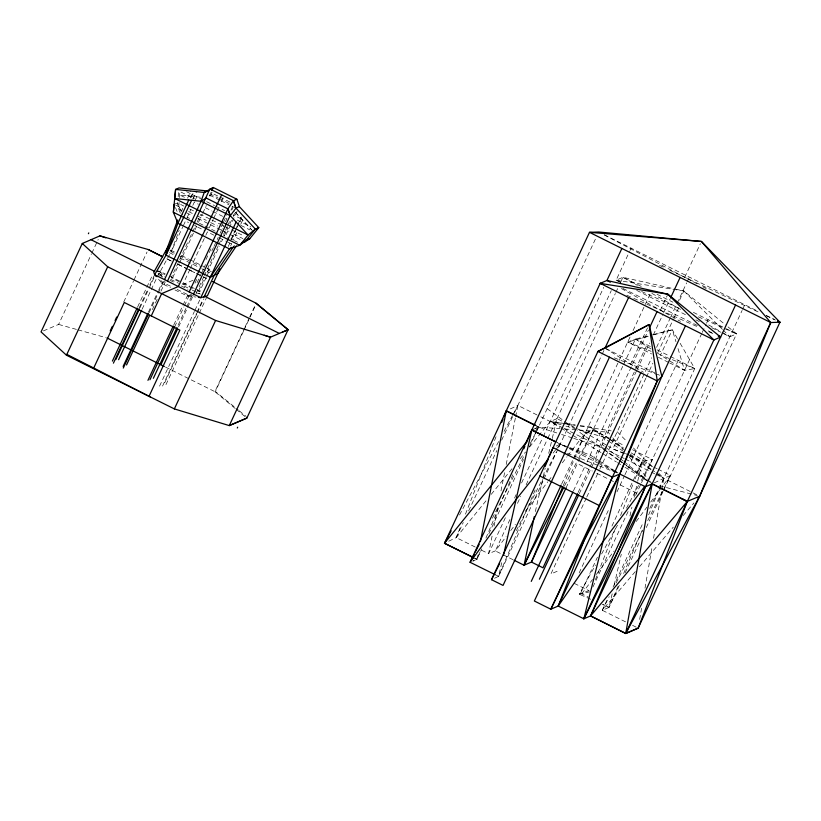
<?xml version="1.0" encoding="UTF-8"?>
<svg xmlns="http://www.w3.org/2000/svg" width="821" height="821" viewBox="0 0 821 821"><rect width="100%" height="100%" fill="white"/><g stroke="black" fill="none" stroke-linecap="round" stroke-linejoin="round"><path stroke-width="0.62" stroke-dasharray="4.11 3.08" d="M178.157 196.681L178.65 191.693M179.132 202.541L178.526 208.811L180.343 213.203M179.625 197.533L179.44 191.488M639.662 619.403L641.796 606.924M645.008 588.195L652.274 545.749M653.557 538.258L661.675 490.825M661.89 489.573L663.82 478.345L658.524 473.06M477.658 555.478L476.888 559.378L472.824 561.112L476.929 559.265L481.804 548.828M492.077 536.103L488.598 553.703L480.788 549.813M494.057 526.056L498.019 505.941M500.995 490.866L504.72 472.013M506.208 464.47L515.383 417.971M515.629 416.719L517.856 405.4L536.842 414.851M535.343 511.575L545.185 468.124M629.964 515.927L631.903 507.245M634.11 497.31L637.435 482.42M637.712 481.178L642.135 461.32L652.336 459.565L640.318 482.184M612.168 593.829L609.038 607.407L602.286 610.28L625.828 622M614.159 585.178L621.271 554.308M494.54 578.251L498.583 576.363L502.062 561.379M548.726 453.274L551.969 439.666M552.266 438.435L556.987 418.648L585.404 432.79L607.396 445.7M212.034 192.237L209.653 198.374M222.963 197.676L221.331 201.966M157.139 277.005L171.189 251.719L179.111 230.444M595.42 579.667L616.355 526.107M448.769 541.203L456.219 537.591L460.386 527.031M465.476 514.131L496.058 436.669M620.573 515.506L633.237 483.702M635.105 478.992L642.135 461.32L630.005 455.306M642.309 530.068L623.591 573.622M648.662 514.788L658.924 490.096M659.417 488.926L663.82 478.345L670.562 475.462L658.309 469.366M563.268 485.498L574.095 459.729M574.587 458.559L585.404 432.79L630.395 336.302M495.155 574.669L498.583 576.363L535.148 489.993M479.936 552.194L476.888 559.378L474.651 558.27M485.929 538.063L513.392 473.378M618.069 586.44L609.038 607.407L602.162 604.359M561.728 483.897L573.027 459.503M573.571 458.344L585.404 432.79L593.019 430.04L624.678 445.793M43.39 330.904L58.609 324.418L91.275 254.366M91.808 253.217L98.233 239.434M123.755 301.933L133.505 281.018M134.049 279.858L147.051 251.975M181.133 211.931L182.683 208.626L175.201 204.911M187.537 198.2L190.883 191.026M137.671 306.869L146.271 288.417M146.805 287.258L152.727 274.573M139.108 308.019L147.677 289.649M149.822 285.051L154.102 275.866M190.41 197.902L192.945 192.483M191.262 197.204L193.079 193.304M140.011 307.721L148.611 289.269M149.145 288.109L153.989 277.734M192.74 199.082L193.93 196.527M193.058 199.216L196.948 190.872M142.146 309.168L150.715 290.788M151.249 289.639L156.606 278.155M174.206 253.217L171.189 251.719L182.857 226.699M183.381 225.57L185.505 221.013L188.522 222.522M186.921 217.976L190.8 209.663M192.791 205.404L194.279 202.202L198.302 204.203M194.782 201.124L196.783 196.824M148.406 312.196L158.084 291.455M158.617 290.295L162.384 282.229L164.662 281.254M149.094 312.709L164.026 280.7M152.357 309.589L158.279 296.904M160.957 291.147L165.257 281.931M187.465 242.872L171.189 277.775L181.297 282.793M189.61 238.275L196.055 224.461M197.122 222.163L200.714 214.455L210.823 219.484M209.314 196.024L210.905 192.607L218.766 196.517M172.677 277.662L179.04 264.023M179.563 262.894L194.413 231.05M194.936 229.921L197.953 223.466M198.425 222.45L202.325 214.086M202.818 213.019L206.328 205.507M189.877 269.421L183.514 283.06L190.144 286.355M190.41 268.282L205.25 236.448M205.784 235.309L207.374 231.902L213.881 235.145M209.263 227.848L213.162 219.484M213.665 218.417L219.125 206.707M173.816 324.87L182.447 306.377M182.98 305.217L188.245 293.939M174.688 326.696L183.883 306.972M184.417 305.812L190.831 292.06M194.977 283.173L197.574 277.621M206.009 259.518L208.698 253.761M209.232 252.611L211.91 246.854M223.035 223.004L220.88 227.643L222.768 228.577M223.579 221.844L226.822 214.897M197.009 282.773L201.248 273.68M201.781 272.551L203.372 269.134M203.906 268.005L205.496 264.588M211.859 250.949L213.45 247.532M213.973 246.392L216.631 240.707M217.155 239.578L218.222 237.3M220.11 233.246L223.517 225.949M225.498 221.68L226.996 218.489L223.743 216.867M232.63 206.389L230.896 210.104L234.159 211.726M178.106 325.239L186.213 307.834M186.757 306.674L192.165 295.078M231.82 210.032L232.887 207.754M178.588 326.891L187.157 308.522M187.691 307.372L193.048 295.888M196.075 293.313L203.854 276.636M204.367 275.517L205.927 272.182M218.242 245.756L206.44 271.074L209.827 272.757M218.786 244.607L221.465 238.849M223.548 234.396L225.087 231.091M227.222 226.514L225.601 229.993L228.987 231.676M227.756 225.354L230.455 219.566M198.703 290.624L205.065 276.985M207.19 272.439L219.381 246.279M221.506 241.733L222.563 239.465M223.979 236.427L227.858 228.105M229.849 223.846L231.337 220.644L233.421 221.68M233.256 216.518L234.744 213.337M206.225 277.395L199.482 291.855L196.65 290.439M206.748 276.287L209.858 269.616L207.025 268.21M237.074 211.243L225.416 236.243L223.528 235.299M159.572 386.127L194.382 311.477M194.916 310.328L199.739 299.993M162.568 386.044L196.455 313.386M196.989 312.237L202.9 299.552M230.937 239.434L235.124 230.455M235.668 229.295L237.29 225.816M237.823 224.656L241.374 217.052M164.744 382.668L196.876 313.766M197.409 312.616L203.844 298.834M228.248 246.495L229.839 243.078M231.727 239.034L236.622 228.525M237.125 227.468L241.271 218.571M165.986 384.587L198.795 314.238M199.329 313.088L206.317 298.095M230.639 245.931L231.717 243.632M236.92 232.476L233.328 240.184L227.674 237.372M240.697 224.359L242.862 219.73L233.061 214.856M243.437 331.345L215.389 391.484L238.275 410.028M243.97 330.186L255.3 305.905M475.205 547.032L456.219 537.591L463.249 522.515M468.658 510.919L496.777 450.626M501.641 440.189L514.069 413.517M514.613 412.358L596.015 237.803M488.834 533.753L523.429 459.565M529.381 446.809L535.867 432.903M536.4 431.743L603.702 287.412M505.367 517.753L488.598 553.703L495.309 550.901L506.105 536.647M514.551 498.049L516.173 494.57M521.581 482.974L542.671 437.757M543.215 436.598L611.296 290.593M620.717 282.434L616.15 280.166L629.491 251.565M630.025 250.426L631.092 248.137M509.923 519.58L495.309 550.901L501.949 554.206M517.497 503.335L520.74 496.377M526.148 484.77L547.248 439.522M547.792 438.363L615.34 293.508M615.873 292.348L618.039 287.719M620.738 281.921L622.903 277.293L675.129 289.043M498.583 576.363L543.481 480.069M544.025 478.91L601.772 355.062M602.306 353.913L603.928 350.444M633.083 330.555L651.32 291.434M566.028 487.931L577.368 463.608L592.259 471.018M578.446 461.289L623.088 365.55M623.632 364.401L635.444 339.063L651.422 335.019M630.579 364.196L648.528 325.691M573.469 490.855L584.839 466.482M587.005 461.833L648.446 330.063M660.402 310.215L667.873 294.195M578.097 492.508L588.903 469.345M589.981 467.036L646.969 344.81M579.257 493.719L591.613 467.231M592.146 466.082L636.583 370.794M637.127 369.635L649.534 343.024M653.311 334.927L663.019 314.094M663.563 312.945L669.977 299.172M684.724 277.282L700.354 243.755M586.276 498.131L550.922 573.941L557.49 571.139M586.81 496.972L599.238 470.32M599.782 469.16L651.73 357.74M656.595 347.334L670.08 318.404M670.613 317.255L676.525 304.57M677.058 303.431L686.664 282.845M687.198 281.695L689.332 277.118M679.572 300.158L683.842 291.003L676.381 289.32M645.87 378.224L612.897 448.933L628.106 455.378M646.414 377.065L652.9 363.159M657.744 352.753L673.302 319.39M673.846 318.24L679.747 305.576M677.448 338.611L672.327 329.734L660.525 355.041L671.147 359.249M579.154 572.955L609.408 508.096M616.961 491.871L624.432 475.862M624.966 474.723L678.279 360.388M590.71 599.268L579.257 594.178L580.611 593.265L597.421 557.223M611.963 526.025L701.729 333.531M702.263 332.382L706.019 324.326M706.553 323.176L708.164 319.728M592.936 586.953L628.578 510.498M635.598 495.443L640.996 483.867M641.54 482.707L694.751 368.588L678.095 339.72M635.31 571.611L602.286 610.28L607.15 599.864M613.082 587.138L643.305 522.32M649.78 508.435L658.421 489.911M658.955 488.762L742.112 310.441M742.646 309.291L744.78 304.714M619.291 585.414L609.038 607.407L603.343 604.574M625.222 572.689L640.339 540.28M646.271 527.544L663.009 491.666M663.542 490.506L736.591 333.87L725.641 324.972M235.217 408.489L214.876 391.648L244.35 328.492M244.894 327.353L249.174 318.158M249.717 317.019L255.608 304.386M492.415 518.215L524.681 454.516M530.469 443.094L538.566 427.105L559.901 428.644M516.358 530.582L542.353 479.341M602.286 610.28L609.203 596.641M616.109 582.992L642.576 530.735M647.718 520.586L670.562 475.462L662.167 486.709M542.927 478.202L556.207 452.053M558.516 447.507L560.25 444.099L568.635 447.158M564.53 485.929L577.902 459.698M578.487 458.559L593.019 430.04L585.63 433.19M459.555 514.993L498.634 441.534M504.043 431.374L512.448 415.559M513.053 414.431L517.856 405.4L508.579 409.741M617.484 525.163L601.598 554.001M626.495 508.199L639.713 483.312M589.119 590.668L579.257 594.178L595.461 565.043M636.213 521.479L646.907 507.162M650.714 502.052L661.408 487.736M581.73 593.819L592.485 579.564M596.333 574.474L614.005 551.055M510.734 530.54L515.362 524.424M525.399 511.185L547.73 481.845M548.5 480.849L552.348 475.841M562.344 462.828L566.952 456.815M567.722 455.819L585.404 432.79M553.108 453.069L555.489 450.082M556.279 449.087L560.25 444.099L568.419 447.619M534.584 432.02L538.566 427.105L556.761 432.934M456.219 537.591L487.294 499.23M491.276 494.304L511.996 468.729M519.96 458.898L525.543 452.012M529.524 447.096L550.234 421.522L556.987 418.648M639.436 566.777L673.282 527.133M683.185 515.537L693.909 502.965M209.683 195.685L211.408 194.608L217.914 197.851M556.156 446.121L560.25 444.099L568.194 448.092M654.275 482.881L663.82 478.345L699.687 496.202M174.134 204.378L177.552 202.92L183.955 206.112M192.935 280.3L181.954 284.969L191.119 289.536M191.57 294.4L187.291 295.971L174.914 289.926M620.789 282.229L616.15 280.166L622.903 277.293L643.366 287.473M726.359 328.78L736.591 333.87L729.838 336.743L721.916 332.803M532.891 429.516L538.566 427.105L535.384 425.401M535.22 428.48L538.566 427.105L535.333 425.473M650.324 346.483L635.444 339.063L627.716 342.059L651.587 353.943M648.21 336.394L627.716 342.059L651.145 351.326M654.245 334.722L672.327 329.734L675.929 341.68M652.654 334.711L672.327 329.734M579.257 594.178L589.622 591.838M670.449 356.499L694.751 368.588L684.56 370.343L669.782 362.995M564.93 429.003L607.992 432.113L609.623 434.032M200.324 197.204L179.871 195.029L185.864 198.015M196.157 292.994L199.842 293.456M194.187 296.001L189.292 295.375L176.956 289.351M187.291 295.971L195.891 297.069M565.238 423.554L550.234 421.522L537.96 415.405M566.49 423.728L575.234 424.919M580.231 425.596L590.227 426.951L608.71 438.64L577.984 429.64M575.162 425.34L550.234 421.522L559.994 427.495M580.149 426.109L611.132 430.861M616.15 280.166L683.842 291.003L724.645 324.162M162.681 277.149L157.211 270.817L159.818 271.269L165.308 273.998M659.468 485.775L697.255 495.566M58.609 324.418L76.743 329.488M77.954 329.826L105.755 337.605M561.092 424.703L550.234 421.522L562.785 427.803M565.926 426.109L573.161 428.234M561.615 434.483L572.524 437.983M573.746 438.373L600.993 447.106L603.045 448.584M569.836 447.589L590.186 455.008L598.642 460.437M624.299 453.182L612.897 448.933L608.494 446.347M625.438 453.613L628.865 454.885M614.262 357.823L657.221 374.612M672.327 359.711L694.751 368.588M567.383 453.295L598.355 465.538M599.546 466.01L617.413 473.07M629.276 455.871L652.736 466.595M569.589 448.122L589.416 456.661L597.011 460.992M641.632 291.527L679.85 308.563M698.373 316.834L736.591 333.87M626.823 295.242L632.611 297.818M633.771 298.341L697.46 326.737M709.046 331.9L713.675 333.973M659.479 265.368L665.215 268.077M669.803 270.242L759.302 312.473M766.178 315.726L775.363 320.057M160.824 280.423L162.384 282.229L172.472 287.155M158.586 279.304L162.537 283.881L170.419 287.73M178.095 264.341L186.972 268.693M188.081 269.237L194.741 272.5M474.671 558.147L476.939 559.265M604.297 234.796L758.388 311.498M766.332 315.449L774.275 319.4M657.005 294.267L672.922 302.19M693.386 312.37L725.22 328.215M636.706 290.398L686.838 315.346M695.89 319.851L699.287 321.545M711.735 327.733L720.787 332.238M622.923 288.438L697.994 325.804M708.174 330.873L712.7 333.121M657.036 349.818L669.331 355.934M658.411 357.33L668.643 362.43M606.144 348.689L659.571 375.289M219.884 197.071L229.983 202.099M218.991 198.395L229.839 203.782M209.735 195.182L219.833 200.211M220.962 200.765L228.813 204.675M232.004 206.266L234.837 207.672M186.613 191.734L202.325 199.554M206.656 201.709L214.517 205.619M215.636 206.184L224.615 210.648M181.02 192.104L194.536 198.836M237.187 220.059L250.816 226.842M205.301 207.692L211.808 210.925M212.896 211.469L222.655 216.323M240.861 225.385L249.871 229.87M189.825 209.037L194.197 211.213M211.941 220.038L220.921 224.513M222.05 225.067L224.287 226.186M225.231 226.658L244.011 236.007M188.594 211.572L192.966 213.747M197.307 215.913L206.287 220.377M210.771 222.614L217.503 225.97M233.503 233.923L242.872 238.593M181.893 210.484L178.526 208.811L177.552 202.92L182.498 214.886M186.388 212.721L191.827 215.43M197.851 218.427L208.513 223.733M210.679 224.81L221.526 230.208M222.614 230.752L228.987 233.923M230.024 234.437L240.717 239.763M187.321 217.288L189.507 218.376M199.37 223.281L203.854 225.508M204.983 226.073L210.597 228.864M211.715 229.428L215.081 231.101M234.365 240.697L237.474 242.246M194.546 225.518L196.527 226.504M197.615 227.048L205.209 230.824M219.31 237.844L226.719 241.528M227.756 242.051L234.611 245.458M632.509 449.692L652.336 459.565M653.855 467.149L657.19 468.812M536.493 425.873L538.638 426.941M170.665 250.107L175.037 252.283M181.564 255.536L188.296 258.882M189.415 259.446L204.008 266.702M179.235 255.721L190.893 261.53M193.058 262.607L201.73 266.917M208.247 270.16L211.366 271.72M169.444 252.652L173.816 254.828M180.394 258.102L198.354 267.041M201.72 268.724L205.496 270.602M177.818 264.249L195.521 273.065M196.619 273.609L199.944 275.261M203.341 276.954L206.779 278.668M596.723 473.245L609.028 479.361M610.147 479.916L613.503 481.588M620.204 484.924L636.686 493.123M169.69 276.184L181.349 281.983M191.201 286.888L194.361 288.458M196.537 289.536L200.786 291.66M157.211 270.817L164.734 274.553M182.416 283.358L194.762 289.505M158.094 273.095L163.779 275.928M170.594 279.314L178.547 283.276M192.268 290.1L200.283 294.092M158.094 274.409L163.461 277.077M170.019 280.341L173.385 282.024M181.246 285.934L187.978 289.279M165.514 367.079L214.876 391.648M574.3 583.382L588.575 590.484M503.057 554.76L513.002 559.706M580.611 593.265L588.554 597.216M632.56 625.356L638.163 628.137M563.924 428.367L619.722 456.281M620.861 456.845L624.247 458.549M625.376 459.113L650.253 471.552M651.381 472.116L654.768 473.82M655.897 474.384L663.82 478.345L655.63 472.444M569.333 448.666L597.534 462.828M598.642 463.383L617.566 472.896M196.866 273.609L200.057 275.271M604.369 235.001L698.302 284.425M702.827 286.806L706.224 288.592M622.903 277.293L637.383 285.339M651.864 293.395L680.825 309.496M708.677 324.983L720.93 331.797M722.039 332.413L729.838 336.743L723.527 330.473M621.415 288.54L680.455 321.36M598.099 461.618L613.287 470.289M614.365 470.915L618.706 473.389L614.508 470.618M561.082 428.152L571.929 434.791M573.007 435.448L601.198 452.699M602.286 453.366L616.376 461.987M617.464 462.654L620.717 464.645M625.058 467.303L646.743 480.572M605.005 348.125L643.387 372.241M609.726 439.286L623.601 448.061M631.164 452.843L650.591 465.138M635.444 339.063L651.115 349.048M657.385 353.04L668.879 360.368M669.926 361.035L684.56 370.343L677.366 346.452M599.699 461.115L613.451 469.94M623.416 451.365L608.925 441.39M629.799 455.624L651.053 469.817M657.436 474.076L663.82 478.345M618.223 459.976L577.225 430.543M619.25 460.694L622.339 462.87M626.454 465.774L647.02 480.264M604.061 449.313L618.387 459.616M619.414 460.345L622.482 462.551M623.508 463.29L647.04 480.213M609.695 439.358L623.929 449.61M630.066 454.023L654.614 471.706M547.155 408.673L565.197 421.799M566.203 422.528L575.223 429.085M590.227 426.951L607.992 440.672M602.214 444.5L604.215 446.07M605.21 446.86L619.198 457.892M620.194 458.672L623.19 461.043M624.186 461.833L646.168 479.156M647.164 479.946L650.16 482.307M239.27 410.839L246.228 416.483M236.191 409.289L244.904 416.504M683.842 291.003L722.624 329.57M617.207 431.795L627.131 441.708M633.453 448.009L652.356 466.903M235.247 212.27L253.248 231.553M235.422 212.239L251.534 229.695M159.818 271.269L164.559 276.759M612.897 437.86L622.708 449.364M629.255 457.04L648.888 480.049M649.709 481.014L652.161 483.887M170.111 250.282L171.189 251.719M175.489 207.641L177.285 211.992M162.384 282.229L162.537 283.881M171.435 261.078L165.883 258.358L171.435 261.078M560.24 444.12L556.833 442.427L560.25 444.099"/><path stroke-width="1.23" d="M156.226 276.554L154.646 274.717L166.016 255.177L166.16 251.021L177.746 219.925M174.134 204.378L173.354 212.259L177.9 223.261L229.439 248.907L239.722 245.294L246.279 240.286L249.697 238.829L258.769 227.643L239.404 206.656L236.859 199.226L213.286 187.496L204.244 192.453L175.602 189.405L174.699 198.487L248.075 235.001L255.362 229.1L258.769 227.643L256.932 228.946M779.95 322.222L777.651 321.144L779.95 322.222L770.734 322.54L589.488 232.333L701.432 241.446L770.734 322.54L699.687 496.202L638.163 628.137L625.725 633.504L652.161 483.887L687.331 501.395L699.687 496.202L779.95 322.222L701.432 241.446L598.714 232.015L589.488 232.333L444.5 543.266L473.532 557.716M480.388 541.665L506.259 410.828L535.415 425.34L533.168 424.385M514.11 560.261L524.065 565.217L534.297 516.563M503.509 555.129L531.823 429.978L600.192 283.358L606.935 280.484L667.873 294.195L720.622 337.072L713.88 339.945L583.844 618.798L558.218 606.042L584.275 540.085L612.394 477.165L619.793 474.015L661.849 376.418L685.453 325.793M609.48 357.186L503.047 585.414L491.512 579.677L597.945 351.439L649.042 324.582L661.849 376.418L657.252 380.965L619.793 474.015L583.844 618.798L590.597 615.924L625.746 633.422L770.734 322.54M164.518 279.633L201.053 201.278L204.244 192.453L207.662 190.995L179.009 187.947L175.602 189.405L173.354 212.259L239.722 245.294L248.075 235.001L230.249 215.687L201.053 201.278L174.699 198.487M236.366 245.951L217.76 273.547L210.35 277.241L166.016 255.177L177.9 223.261L188.758 199.975M501.621 422.579L503.016 419.049M503.94 416.699L506.259 410.828L535.333 425.473M562.775 486.679L531.454 562.057L524.065 565.217L561.195 485.057M545.113 466.461L548.1 459.401M549.095 457.051L553.087 447.64L612.394 477.165M523.849 448.748L524.845 446.398M526.343 442.878L531.875 429.855L532.891 429.516L531.823 429.978L470.084 562.293L495.155 574.669M735.565 305.032L590.597 615.924L687.29 501.487L652.161 483.887L645.419 486.761L590.597 615.924L625.725 633.504L638.163 628.137L687.29 501.487L681.697 498.583M105.693 237.792L99.936 235.863L82.285 243.478L41.05 331.91L66.46 355.206L174.36 408.909L229.285 425.596L246.844 418.105L288.079 329.683L256.378 303.585M88.391 233.718L88.781 232.897M66.46 355.206L107.695 266.784L82.285 243.478M110.219 330.966L112.385 326.327M115.094 320.518L116.715 317.029M148.201 249.512L162.558 256.727L148.201 249.512L99.936 235.863M150.438 397.005L93.717 368.024L124.279 302.487L179.881 330.165L149.042 396.297M112.395 361.066L137.128 308.019M113.411 363.149L138.575 309.168M168.849 245.274L153.804 272.274L154.646 274.717L200.806 297.695L207.395 295.786L219.915 268.949M115.812 359.608L139.467 308.87M166.016 255.177L191.611 200.283M118.583 359.69L141.612 310.317M123.129 366.412L147.872 313.345M123.283 368.065L148.56 313.868M126.547 364.955L149.668 315.356M151.259 315.921L161.645 293.631L178.342 286.519L221.66 194.813M167.505 281.121L209.868 188.953L233.441 200.683L235.986 208.103L255.362 229.1L244.894 241.836L241.466 243.047M211.859 190.564L213.286 187.496L209.54 189.825M147.954 380.339L173.282 326.019M189.189 291.917L227.92 208.862L233.441 200.683L236.859 199.226M149.945 379.754L174.688 326.696M153.363 378.296L177.028 327.548M193.53 294.072L229.726 216.446L235.986 208.103L239.404 206.656M160.916 364.791L177.521 329.19M236.099 222.019L200.806 297.695L198.354 297.387M203.977 297.243L214.353 275.004L233.667 246.341M174.36 408.909L215.595 320.488L270.52 337.164L288.079 329.683L256.111 303.216M270.52 337.164L229.285 425.596L246.844 418.105M237.29 428.018L237.669 427.197M621.877 248.455L606.935 280.484L610.362 282.188M628.609 297.51L605.005 348.125L597.945 351.439L657.252 380.965L550.829 609.203L534.358 601.003L640.78 372.765M566.028 487.931L531.454 562.057L542.989 567.804L577.563 493.667M531.259 581.381L572.935 492.015M649.524 327.764L657.036 311.652M539.397 579.205L578.723 494.878M670.511 298.033L680.116 277.436M645.419 486.761L619.793 474.015L558.218 606.042L602.819 541.86L644.69 486.401M474.097 554.38L470.084 562.293L516.563 498.932L548.336 459.052M475.236 552.123L479.248 544.21M491.512 579.677L499.599 563.688M583.844 618.798L652.161 483.887M524.065 565.217L563.945 487.079M625.725 633.504L699.687 496.202L698.045 498.131M473.563 557.592L444.5 543.266L451.129 530.828M619.793 474.015L584.275 540.085L550.829 609.203L558.383 605.98M210.35 277.241L229.439 248.907L231.327 247.347M444.5 543.266L526.62 441.862M244.894 241.836L249.697 238.829L245.222 240.399M201.053 201.278L206.225 198.066L227.92 208.862L230.249 215.687L227.92 208.862M606.134 347.529L649.042 324.582L657.252 380.965M282.352 332.125L287.986 329.878M600.192 283.358L667.873 294.195L713.88 339.945L600.192 283.358L602.501 284.394M264.249 335.255L270.478 337.246M718.303 336.035L720.622 337.072L718.365 335.943M212.516 281.521L256.142 303.236M91.059 239.732L154.687 271.402M204.86 296.371L279.304 333.418M539.869 475.985L599.186 505.5M107.695 266.784L215.595 320.488M106.966 337.944L164.364 366.505M66.84 354.385L93.717 368.024M711.653 338.704L713.88 339.945M233.441 200.683L235.781 208.144M555.694 441.862L531.823 429.978L555.704 441.842"/></g></svg>
